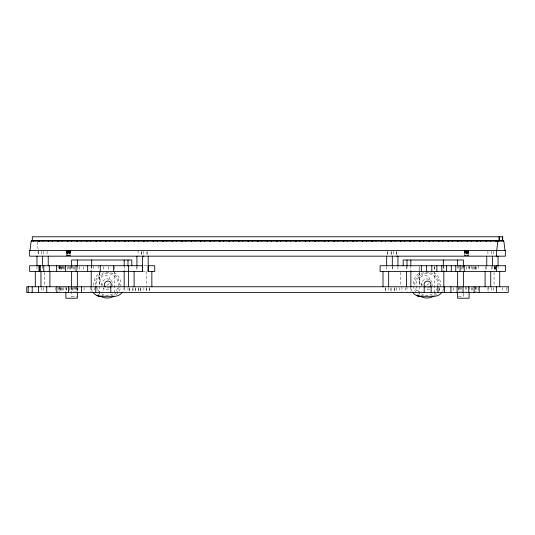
<?xml version="1.0" encoding="UTF-8"?>
<svg xmlns="http://www.w3.org/2000/svg" width="535" height="535" viewBox="0 0 535 535"><rect width="100%" height="100%" fill="white"/><g stroke="black" fill="none" stroke-linecap="round" stroke-linejoin="round"><path stroke-width="0.4" stroke-dasharray="2.67 2.01" d="M77.354 287.569L77.354 291.669L77.354 286.753M132.934 287.569L132.934 291.669L132.927 286.753M136.913 266.637L136.913 269.854L136.913 266.55M138.578 287.569L138.578 291.669L138.578 286.753M141.394 251.263L141.394 255.355L141.394 250.447M147.038 251.263L147.038 255.355L147.038 250.447M387.828 251.263L387.828 255.355L387.828 250.447M144.049 265.734L147.392 265.734M142.557 271.466L147.392 271.466M71.623 296.31L77.354 296.31M458.462 296.31L463.377 296.31M37.216 241.947L38.186 249.671M419.166 271.392L419.159 266.544L419.172 271.499M419.166 272.201L419.166 285.944M99.503 272.201L99.51 285.944M506.785 287.569L506.785 291.669M502.806 287.569L502.806 291.669M498.038 265.734L498.038 269.854M495.437 266.55L495.437 269.827M495.249 266.55L495.249 269.827M495.042 266.55L495.042 269.827M494.801 266.55L494.801 269.827M494.668 265.734L494.668 269.827M494.534 266.55L494.534 269.827M494.052 272.268L494.052 285.951M493.558 251.263L493.558 255.355M493.558 287.569L493.558 291.669M492.394 265.734L492.394 269.854M491.23 251.263L491.23 256.178M491.204 266.55L491.204 269.827M491.23 287.569L491.23 291.669M488.241 286.753L488.241 291.669M487.913 251.263L487.913 255.355M487.913 287.569L487.913 291.669M486.75 266.55L486.75 269.854M485.693 266.55L485.693 269.827M478.337 265.734L478.337 269.827M478.13 287.569L478.13 291.669M476.076 266.55L476.076 269.827M476.076 286.753L476.076 291.669M475.923 266.55L475.923 269.827M475.923 286.753L475.923 291.669M475.475 266.55L475.475 269.827M475.475 286.753L475.475 291.669M474.772 266.55L474.772 269.827M473.829 266.55L473.829 269.827M472.672 266.55L472.672 269.827M472.672 287.569L472.672 291.669M471.342 265.734L471.342 269.827M471.342 287.569L471.342 291.669M469.85 265.734L469.85 269.827M469.85 286.753L469.85 291.669M469.356 266.55L469.356 269.827M468.426 250.447L468.433 255.355M468.339 250.447L468.312 255.355M468.252 250.447L468.245 255.355L468.125 250.447M468.239 265.734L468.239 269.827M467.985 250.447L468.085 255.355M467.871 251.263L467.871 255.355M467.811 250.447L467.811 255.355M467.744 250.447L467.744 255.355M467.617 250.447L467.617 255.355M467.476 251.263L467.476 255.355M467.409 250.447L467.329 255.355M467.175 250.447L467.175 255.355M467.015 250.447L467.015 255.355M466.935 251.263L466.935 255.355M466.848 251.263L466.848 255.355M466.68 250.447L466.68 255.355M466.6 251.263L466.6 255.355M466.426 251.263L466.426 255.355M466.52 266.55L466.52 269.827M466.52 286.753L466.433 291.669M466.346 250.447L466.346 255.355M466.186 250.447L466.099 255.355M465.945 250.447L465.865 255.355M465.637 250.447L465.711 255.355M465.423 250.447L465.497 255.355M465.296 250.447L465.229 255.355M465.229 286.753L465.229 291.669M465.116 250.447L465.116 255.355M465.055 250.447L465.055 255.355M464.955 250.447L464.908 255.355M464.788 250.447L464.821 255.355M463.377 265.734L463.377 269.827M463.377 293.307L463.377 296.584M462.795 265.734L462.795 269.827M461.678 266.55L461.678 269.827M461.672 286.753L461.672 291.669M460.642 286.753L460.642 291.669M459.705 286.753L459.712 291.669M458.89 286.753L458.89 291.669M458.201 265.734L458.201 269.827M458.194 287.569L458.194 291.669M457.646 265.734L457.646 269.827M453.392 287.569L453.392 291.669M443.829 265.734L443.829 269.774M443.314 265.734L443.314 269.827M443.314 286.753L443.314 291.669M439.235 287.569L439.235 291.669M434.734 266.55L434.734 269.827M434.273 266.544L434.273 294.658M419.172 272.328L419.166 294.651M410.867 265.734L410.827 269.827M410.827 286.753L410.827 291.669M407.001 265.734L407.001 269.827M407.001 286.753L407.001 291.669M406.379 266.55L406.379 269.827M405.249 287.569L405.249 291.669M401.932 286.753L401.932 291.669M400.768 272.268L400.768 285.944M399.605 287.569L399.605 291.669M397.913 266.55L397.953 269.854M396.288 287.569L396.288 291.669M393.472 251.263L393.472 255.355M392.302 266.637L392.309 269.854L392.269 266.55M388.657 287.569L388.657 292.484M386.624 266.55L386.665 269.854M146.202 271.466L146.202 286.753M143.882 287.569L143.882 291.669M143.721 251.263L143.721 255.355M138.077 250.447L138.077 255.355M127.999 287.569L127.999 291.669M124.173 265.734L124.173 269.827M124.173 287.569L124.173 291.669M114.617 266.544L114.617 294.658M108.384 266.55L108.384 269.827M103.857 287.569L103.857 291.669M103.201 266.55L103.201 269.827M99.517 272.328L99.51 294.651M98.139 265.734L98.139 269.827M97.069 287.569L97.069 291.669M93.197 265.734L93.197 269.827M91.686 265.734L91.686 269.827M91.686 286.753L91.686 291.669M91.211 265.734L91.211 269.774M90.468 286.753L90.468 291.669M84.062 287.569L84.062 291.669M83.734 266.55L83.734 269.827M79.233 266.55L79.233 269.827M77.883 287.569L77.883 291.669M77.354 266.55L77.354 269.827M76.799 286.753L76.799 291.669M76.11 286.753L76.097 291.669M75.288 286.753L75.281 291.669M74.358 266.55L74.345 269.827M74.358 286.753L74.345 291.669M73.328 266.55L73.315 269.827M73.322 286.753L73.315 291.669M72.205 265.734L72.198 269.827M72.198 287.569L72.205 291.669M71.944 287.569L71.944 291.669M71.623 265.734L71.623 269.827M71.623 286.753L71.623 296.584M71.008 265.734L71.021 269.827M71.015 286.753L71.008 291.669M70.774 266.55L70.774 269.827M70.386 250.447L70.386 255.355M70.212 250.447L70.212 255.355M70.138 250.447L70.092 255.355L70.045 250.447M69.945 250.447L69.945 255.355M69.771 250.447L69.831 255.355M69.764 266.55L69.771 269.827M69.764 287.569L69.771 291.669M69.71 251.263L69.71 255.355M69.583 250.447L69.577 255.355M69.436 251.263L69.436 255.355M69.289 250.447L69.369 255.355M69.135 250.447L69.135 255.355M68.975 250.447L68.975 255.355M68.895 250.447L68.895 255.355M68.814 250.447L68.814 255.355M68.64 250.447L68.64 255.355M68.56 250.447L68.56 255.355M68.48 265.734L68.48 269.827M68.306 250.447L68.393 255.355M68.146 250.447L68.065 255.355M67.905 250.447L67.905 255.355M67.825 250.447L67.825 255.355M67.677 250.447L67.677 255.355M67.637 266.55L67.637 269.827M67.597 251.263L67.597 255.355M67.457 250.447L67.457 255.355M67.39 251.263L67.39 255.355M67.196 250.447L67.256 255.355M66.915 250.447L66.868 255.355M66.748 250.447L66.781 255.355M66.761 287.569L66.761 291.669M66.614 250.447L66.654 255.355L66.574 250.447M66.273 287.569L66.273 291.669M65.15 286.753L65.143 291.669M64.447 266.55L64.447 269.827M63.658 266.55L63.712 269.827M63.658 287.569L63.658 291.669M63.01 265.734L63.01 269.827M62.321 265.734L62.341 269.827M62.328 287.569L62.328 291.669M61.726 266.55L61.726 269.827M61.157 266.55L61.171 269.827M61.171 287.569L61.171 291.669M60.89 287.569L60.89 291.669M60.649 266.55L60.649 269.827M60.201 265.734L60.228 269.827M60.228 287.569L60.228 291.669M59.82 265.734L59.82 269.827M59.525 266.55L59.499 269.827M59.525 286.753L59.525 291.669M59.251 265.734L59.251 269.827M59.077 265.734L59.071 269.827M59.077 286.753L59.077 291.669M58.964 265.734L58.924 269.827M58.924 287.569L58.924 291.669M55.814 287.569L55.814 291.669M47.087 251.263L47.087 255.355M44.258 272.268L44.258 285.951M43.77 251.263L43.77 255.355M43.77 287.569L43.77 291.669M42.599 265.734L42.599 269.854M41.442 251.263L41.442 255.355M41.442 287.569L41.442 291.669M38.614 251.263L38.614 255.355M38.119 251.263L38.119 255.355M36.962 266.55L36.962 269.854M412.131 291.542A9.516 9.516 0 0 1 410.94 288.004M443.462 289.208A9.777 9.777 0 0 1 442.485 291.488M428.843 283.644A5.163 5.163 0 0 1 425.405 285.59M422.764 285.215A5.163 5.163 0 0 1 421.674 276.348A5.163 5.163 0 0 1 429.899 279.838M429.237 287.496A3.437 3.437 0 0 1 425.8 287.496M433.778 272.556A13.649 13.649 0 0 1 438.774 291.2M436.6 294.029A13.649 13.649 0 0 1 434.38 295.828M419.52 295.828A13.649 13.649 0 0 1 420.122 272.556M436.099 292.391A12.165 12.165 0 0 1 431.605 295.614M423.807 296.129A12.165 12.165 0 0 1 418.932 293.528M416.839 291.14A12.165 12.165 0 0 1 415.434 288.291M414.812 285.175A12.165 12.165 0 0 1 426.943 272.215A12.165 12.165 0 0 1 439.088 285.168M421.64 285.797A5.497 5.497 0 0 1 426.95 278.875A5.497 5.497 0 0 1 432.26 285.797M429.699 289.141A5.497 5.497 0 0 1 425.526 289.689M419.199 292.13A10.961 10.961 0 0 1 424.115 273.786A10.961 10.961 0 0 1 437.536 287.215M437.329 287.897A10.961 10.961 0 0 1 434.701 292.13M432.434 293.869A10.961 10.961 0 0 1 421.466 293.869M92.475 291.542A9.516 9.516 0 0 1 91.284 288.004M124.173 286.753A9.777 9.777 0 0 1 122.829 291.488M109.187 283.644A5.163 5.163 0 0 1 105.749 285.59M103.101 285.215A5.163 5.163 0 0 1 102.011 276.348A5.163 5.163 0 0 1 110.243 279.838M109.581 287.496A3.437 3.437 0 0 1 106.144 287.496M114.115 272.556A13.649 13.649 0 0 1 114.724 295.828M98.701 294.986A13.649 13.649 0 0 1 97.637 294.029M94.822 289.93A13.649 13.649 0 0 1 100.466 272.556M119.225 286.747A12.165 12.165 0 0 1 116.944 291.782M116.443 292.391A12.165 12.165 0 0 1 111.206 295.895M104.151 296.129A12.165 12.165 0 0 1 99.276 293.528M95.156 285.175A12.165 12.165 0 0 1 107.288 272.215A12.165 12.165 0 0 1 119.432 285.168M101.984 285.797A5.497 5.497 0 0 1 107.294 278.875A5.497 5.497 0 0 1 112.604 285.797M108.719 289.689A5.497 5.497 0 0 1 103.402 288.265M99.543 292.13A10.961 10.961 0 0 1 99.543 276.622A10.961 10.961 0 0 1 115.045 276.622A10.961 10.961 0 0 1 115.045 292.13M112.771 293.869A10.961 10.961 0 0 1 101.811 293.869M129.617 287.569L129.617 291.669L129.61 287.569M135.261 287.569L135.261 291.669L135.255 287.569M140.565 287.569L140.565 291.669L140.565 287.569M146.209 287.569L146.209 291.669L146.209 287.569M149.526 287.569L149.526 291.669L149.526 287.569M385.34 287.569L385.34 291.669L385.34 287.569M390.985 287.569L390.985 291.669L390.985 287.569M391.145 251.263L391.145 255.355L391.145 251.263M394.302 287.569L394.302 291.669L394.302 287.569M396.789 251.263L396.789 255.355L396.789 251.263M464.654 255.355L464.634 250.447L464.607 255.355M67.076 255.355L67.076 250.447L67.022 255.355"/><path stroke-width="0.8" d="M128.453 286.753L128.44 265.734M134.098 286.753L134.098 271.466M136.913 265.835L136.913 256.178M142.557 271.466L142.557 265.734L29.652 265.734L29.652 271.466L142.557 271.466L142.557 256.178L143.721 256.178M148.155 265.734L154.729 265.734L154.729 271.466L148.202 271.466L148.202 256.178M97.102 295.594L99.503 296.31L114.617 296.31A9.777 9.777 0 0 0 122.134 292.511M416.758 295.594L419.159 296.31L434.273 296.31A9.777 9.777 0 0 0 441.79 292.511M29.987 250.447L31.15 241.178L503.85 241.178L505.013 250.447M496.714 250.447L497.878 241.178M396.789 256.178L397.953 256.178L397.953 265.835M412.826 292.578A9.516 9.516 0 0 0 417.942 295.989L420.423 296.31M93.17 292.578A9.516 9.516 0 0 0 98.286 295.989L100.761 296.31M417.942 295.989L419.172 296.229M98.286 295.989L99.517 296.229M503.522 241.178L503.522 240.603L31.478 240.603L31.478 241.178M502.693 240.603L502.693 236.778L32.307 236.778L32.307 240.603M502.358 236.778L502.358 240.603M499.697 271.466L499.697 286.753M499.369 236.778L499.369 240.603M499.041 236.778L499.041 240.603M498.212 240.603L498.212 241.178M498.038 256.178L498.038 265.835M496.42 240.603L496.42 241.178M496.386 250.447L496.386 256.178M496.386 265.734L496.386 271.466M496.386 286.753L496.386 292.484M495.597 240.603L495.597 241.178M492.401 256.178L492.401 265.835M490.742 271.466L490.742 286.753M490.287 240.603L490.287 241.178M486.71 240.603L486.71 241.178M486.75 256.178L486.75 265.835M486.074 240.603L486.074 241.178M485.091 271.466L485.091 286.753M480.764 240.603L480.764 241.178M479.186 286.753L479.186 292.484M477.187 240.603L477.187 241.178M476.551 240.603L476.551 241.178M474.11 286.753L474.11 292.484M471.241 240.603L471.241 241.178M469.108 292.484L469.108 298.222L457.646 298.222L457.646 292.324M468.727 286.753L468.727 292.484M467.664 240.603L467.664 241.178M467.028 240.603L467.028 241.178M464.233 265.734L464.233 271.466M463.377 266.55L463.377 259.997L403.183 259.997L403.183 265.734M463.377 271.466L463.377 286.753M463.056 286.753L463.056 292.484M461.718 240.603L461.718 241.178M460.087 265.734L460.087 271.466M458.141 240.603L458.141 241.178M457.646 259.997L457.646 265.734M457.646 271.466L457.646 286.753M457.505 240.603L457.505 241.178M457.117 286.753L457.117 292.484M455.766 265.734L455.766 271.466M452.195 240.603L452.195 241.178M451.266 265.734L451.266 271.466M450.938 286.753L450.938 292.484M448.618 240.603L448.618 241.178M447.982 240.603L447.982 241.178M446.611 265.734L446.611 271.466M444.531 286.753L444.531 292.484M443.829 270.583L443.829 286.753M443.314 259.997L443.314 265.734M442.672 240.603L442.672 241.178M441.803 265.734L441.803 271.466M439.095 240.603L439.095 241.178M438.459 240.603L438.459 241.178M437.931 286.753L437.931 292.484M436.868 265.734L436.868 271.466M433.149 240.603L433.149 241.178M431.798 265.734L431.798 271.466M431.143 286.753L431.143 292.484M429.572 240.603L429.572 241.178M428.936 240.603L428.936 241.178M426.616 265.734L426.616 271.466M424.202 286.753L424.202 292.484M423.626 240.603L423.626 241.178M421.339 265.734L421.339 271.466M420.049 240.603L420.049 241.178M419.413 240.603L419.413 241.178M414.103 240.603L414.103 241.178M410.827 259.997L410.827 265.734M410.867 270.583L410.867 286.753M410.526 240.603L410.526 241.178M409.89 240.603L409.89 241.178M407.001 259.997L407.001 265.734M406.413 271.466L406.413 286.753M404.58 240.603L404.58 241.178M401.009 240.603L401.009 241.178M400.367 240.603L400.367 241.178M395.057 240.603L395.057 241.178M392.309 256.178L392.309 265.835M391.486 240.603L391.486 241.178M390.844 240.603L390.844 241.178M388.664 271.466L388.664 286.753M386.665 256.178L386.665 265.835M385.534 240.603L385.534 241.178M383.013 271.466L383.013 286.753M381.963 240.603L381.963 241.178M381.321 240.603L381.321 241.178M376.011 240.603L376.011 241.178M372.44 240.603L372.44 241.178M371.798 240.603L371.798 241.178M366.488 240.603L366.488 241.178M362.917 240.603L362.917 241.178M362.275 240.603L362.275 241.178M356.965 240.603L356.965 241.178M353.394 240.603L353.394 241.178M352.752 240.603L352.752 241.178M347.442 240.603L347.442 241.178M343.871 240.603L343.871 241.178M343.229 240.603L343.229 241.178M337.919 240.603L337.919 241.178M334.348 240.603L334.348 241.178M333.706 240.603L333.706 241.178M328.396 240.603L328.396 241.178M324.825 240.603L324.825 241.178M324.183 240.603L324.183 241.178M318.873 240.603L318.873 241.178M315.302 240.603L315.302 241.178M314.66 240.603L314.66 241.178M309.357 240.603L309.357 241.178M305.779 240.603L305.779 241.178M305.137 240.603L305.137 241.178M299.834 240.603L299.834 241.178M296.256 240.603L296.256 241.178M295.621 240.603L295.621 241.178M290.311 240.603L290.311 241.178M286.733 240.603L286.733 241.178M286.098 240.603L286.098 241.178M280.788 240.603L280.788 241.178M277.21 240.603L277.21 241.178M276.575 240.603L276.575 241.178M271.265 240.603L271.265 241.178M267.687 240.603L267.687 241.178M267.052 240.603L267.052 241.178M261.742 240.603L261.742 241.178M258.164 240.603L258.164 241.178M257.529 240.603L257.529 241.178M252.219 240.603L252.219 241.178M248.641 240.603L248.641 241.178M248.006 240.603L248.006 241.178M242.696 240.603L242.696 241.178M239.118 240.603L239.118 241.178M238.483 240.603L238.483 241.178M233.173 240.603L233.173 241.178M229.595 240.603L229.595 241.178M228.96 240.603L228.96 241.178M223.65 240.603L223.65 241.178M220.072 240.603L220.072 241.178M219.437 240.603L219.437 241.178M214.127 240.603L214.127 241.178M210.549 240.603L210.549 241.178M209.914 240.603L209.914 241.178M204.604 240.603L204.604 241.178M201.026 240.603L201.026 241.178M200.391 240.603L200.391 241.178M195.081 240.603L195.081 241.178M191.503 240.603L191.503 241.178M191.129 240.603L191.129 241.178M185.819 240.603L185.819 241.178M182.248 240.603L182.248 241.178M181.606 240.603L181.606 241.178M176.296 240.603L176.296 241.178M172.725 240.603L172.725 241.178M172.083 240.603L172.083 241.178M166.773 240.603L166.773 241.178M163.202 240.603L163.202 241.178M162.56 240.603L162.56 241.178M157.25 240.603L157.25 241.178M153.679 240.603L153.679 241.178M153.037 240.603L153.037 241.178M151.853 271.466L151.853 286.753M148.202 265.734L148.202 271.466M147.727 240.603L147.727 241.178M144.156 240.603L144.156 241.178M143.514 240.603L143.514 241.178M138.204 240.603L138.204 241.178M134.633 240.603L134.633 241.178M133.991 240.603L133.991 241.178M131.817 265.734L131.817 259.997L71.623 259.997L71.623 266.55M128.681 240.603L128.681 241.178M127.992 259.997L127.992 265.734M125.11 240.603L125.11 241.178M124.468 240.603L124.468 241.178M124.173 259.997L124.173 265.734M124.173 270.583L124.173 286.753M119.158 240.603L119.158 241.178M115.587 240.603L115.587 241.178M114.945 240.603L114.945 241.178M113.661 265.734L113.661 271.466M110.799 286.753L110.799 292.484M109.635 240.603L109.635 241.178M106.064 240.603L106.064 241.178M105.422 240.603L105.422 241.178M100.266 265.734L100.266 271.466M100.119 240.603L100.119 241.178M96.541 240.603L96.541 241.178M95.899 240.603L95.899 241.178M95.765 286.753L95.765 292.484M91.686 259.997L91.686 265.734M91.211 270.583L91.211 286.753M90.596 240.603L90.596 241.178M87.66 265.734L87.66 271.466M87.018 240.603L87.018 241.178M86.382 240.603L86.382 241.178M81.608 286.753L81.608 292.484M81.073 240.603L81.073 241.178M77.495 240.603L77.495 241.178M77.354 259.997L77.354 266.55M77.354 271.466L77.354 286.753M77.354 292.324L77.354 298.222L65.885 298.222L65.885 292.484M76.859 240.603L76.859 241.178M76.05 265.734L76.05 271.466M71.55 240.603L71.55 241.178M71.623 271.466L71.623 286.753M68.567 286.753L68.567 292.484M67.972 240.603L67.972 241.178M67.336 240.603L67.336 241.178M65.644 265.734L65.644 271.466M62.027 240.603L62.027 241.178M58.449 240.603L58.449 241.178M57.813 240.603L57.813 241.178M56.87 286.753L56.87 292.484M56.663 265.734L56.663 271.466M52.504 240.603L52.504 241.178M49.909 271.466L49.909 286.753M49.307 265.734L49.307 271.466M48.926 240.603L48.926 241.178M48.29 240.603L48.29 241.178M48.244 256.178L48.244 265.835M46.752 286.753L46.752 292.484M43.796 265.734L43.796 271.466M42.981 240.603L42.981 241.178M42.606 256.178L42.606 265.835M40.948 271.466L40.948 286.753M40.332 265.734L40.332 271.466M39.403 240.603L39.403 241.178M39.209 265.734L39.296 271.466M39.155 265.734L39.135 271.466M38.58 240.603L38.58 241.178M38.453 286.753L38.453 292.484M36.962 256.178L36.962 265.835M35.303 271.466L35.303 286.753M33.27 240.603L33.27 241.178M32.194 286.753L32.194 292.484M28.215 286.753L28.215 292.484M425.091 286.947A3.437 3.437 0 0 1 425.091 282.085A3.437 3.437 0 0 1 429.953 282.085A3.437 3.437 0 0 1 429.953 286.947M433.778 296.196A13.649 13.649 0 0 1 420.122 296.196M105.428 286.947A3.437 3.437 0 0 1 105.428 282.085A3.437 3.437 0 0 1 110.297 282.085A3.437 3.437 0 0 1 110.297 286.947M114.115 296.196A13.649 13.649 0 0 1 100.466 296.196M505.348 250.447L29.652 250.447L29.652 256.178L505.348 256.178L505.348 250.447M505.348 265.734L380.097 265.734L380.097 271.466L505.348 271.466L505.348 265.734M508.25 286.753L26.75 286.753L26.75 292.484L508.25 292.484L508.25 286.753"/></g></svg>
